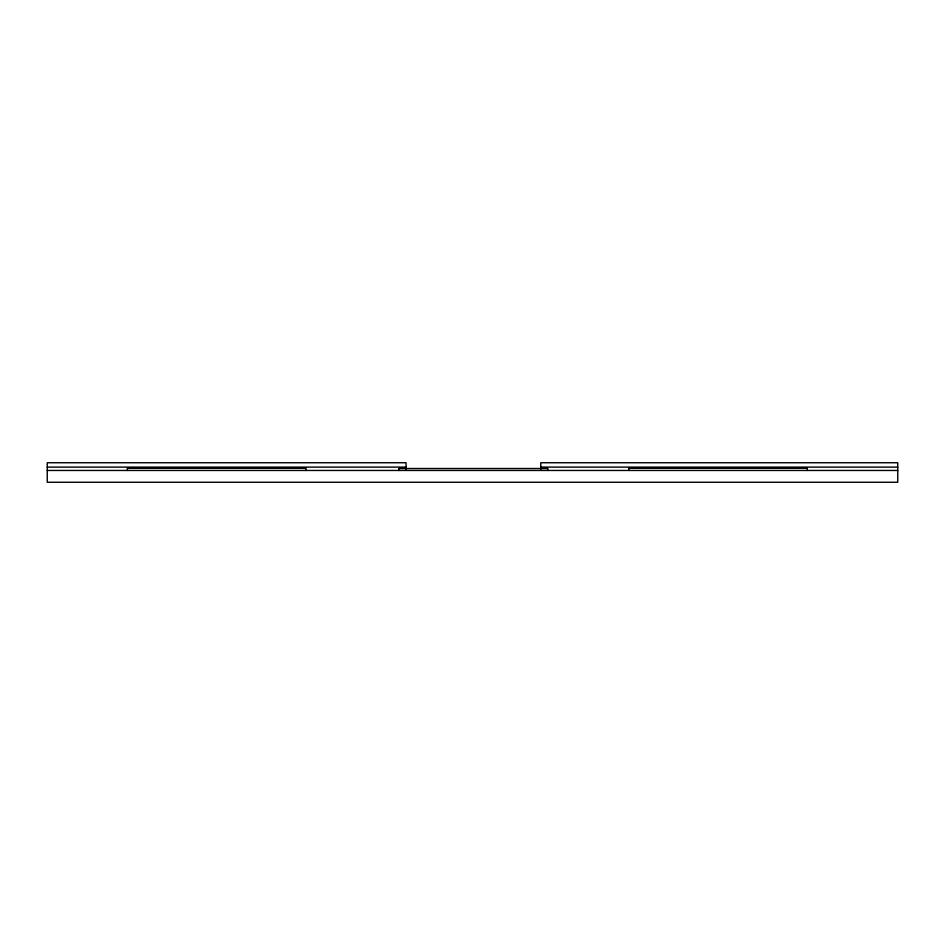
<?xml version="1.0" encoding="UTF-8"?>
<svg xmlns="http://www.w3.org/2000/svg" width="945" height="945" viewBox="0 0 945 945"><rect width="100%" height="100%" fill="white"/><g stroke="black" fill="none" stroke-linecap="round" stroke-linejoin="round"><path stroke-width="1.42" d="M399.085 469.712L399.085 468.507L547.828 468.507L547.828 470.456M47.25 467.113L406.055 467.113M540.764 467.113L897.75 467.113M127.41 468.2L305.802 468.2M628.909 468.2L807.313 468.2M47.25 470.456L897.75 470.456M807.313 470.456L807.313 467.988L628.909 467.988L628.909 470.456M540.764 469.712L540.764 462.743L897.75 462.743L897.75 482.257L47.25 482.257L47.25 462.743L406.055 462.743L406.055 469.712M399.085 468.507L399.085 470.456M305.802 470.456L305.802 467.988L127.41 467.988L127.41 470.456"/></g></svg>
